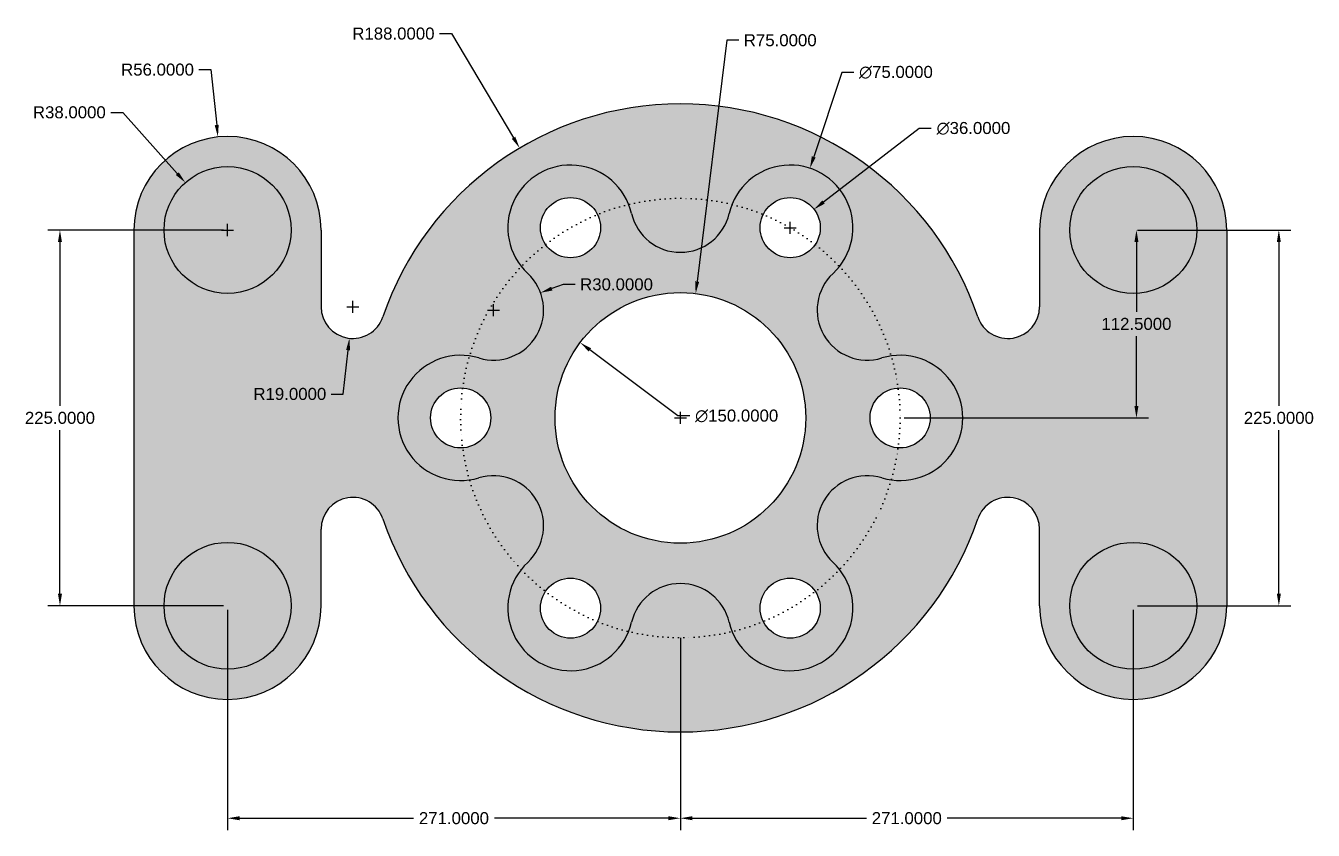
# Model space of a CAD drawing. Header units: millimetres. Extents: x 491 to 5097, y 346 to 928.
# Drawn here: x 1943 to 2714, y 392 to 874 of the extents above; entities that cross this region are included whole.
import ezdxf

# ---------------------------------------------------------------- set-up
doc = ezdxf.new("R2010")
doc.units = ezdxf.units.MM
doc.linetypes.add('ACAD_ISO07W100', pattern=[3, 0, -3])
doc.layers.add('dimension', color=160, linetype='Continuous')
doc.styles.get("Standard").update_dxf_attribs({"font": 'arial_0.ttf'})
doc.dimstyles.get("Standard").update_dxf_attribs({"dimscale": 40, "dimtxt": 0.18, "dimasz": 0.18, "dimexe": 0.18, "dimexo": 0.0625, "dimgap": 0.09, "dimtad": 0, "dimtih": 1, "dimtoh": 1, "dimdec": 4, "dimzin": 0, "dimdsep": 46, "dimtxsty": 'Standard', "dimcen": 0.09, "dimclrd": 5, "dimclre": 5, "dimclrt": 5, "dimadec": 0, "dimazin": 0, "dimtfac": 1, "dimtdec": 4, "dimtofl": 0, "dimtmove": 0, "dimatfit": 3, "dimfxl": 1, "dimtolj": 1, "dimtzin": 0, "dimarcsym": 0})

# ---------------------------------------------------------------- blocks, each defined once
blk = doc.blocks.new('*D104')
at = {"layer": 'Defpoints', "color": 0, "transparency": 16777216}
for p in [(2275.28, 683.87), (2395.16, 593.71)]:
    blk.add_point(p, dxfattribs=at)
at = {"layer": 'dimension', "color": 5, "lineweight": -2, "transparency": 16777216}
for p, q in [((2333.68, 639.95), (2281.04, 679.54)), ((2340.88, 639.95), (2333.68, 639.95))]:
    blk.add_line(p, q, dxfattribs=at)
at = {"layer": 'dimension', "color": 5, "transparency": 16777216}
blk.add_solid([(2281.76, 680.5), (2280.32, 678.58), (2275.28, 683.87)], dxfattribs=at)
at = {"layer": 'dimension', "color": 5, "transparency": 16777216, "insert": (2368.92, 639.95), "char_height": 7.2, "attachment_point": 5}
blk.add_mtext('\\A1;∅150.0000', dxfattribs=at)
blk = doc.blocks.new('*D105')
at = {"layer": 'Defpoints', "color": 0, "transparency": 16777216}
for p in [(2415.23, 763.66), (2386.71, 741.69)]:
    blk.add_point(p, dxfattribs=at)
at = {"layer": 'dimension', "color": 5, "lineweight": -2, "transparency": 16777216}
for p, q in [((2478.17, 812.13), (2420.94, 768.05)), ((2485.37, 812.13), (2478.17, 812.13)), ((2400.97, 749.07), (2400.97, 756.27)), ((2397.37, 752.67), (2404.57, 752.67))]:
    blk.add_line(p, q, dxfattribs=at)
at = {"layer": 'dimension', "color": 5, "transparency": 16777216}
blk.add_solid([(2420.21, 769), (2421.67, 767.1), (2415.23, 763.66)], dxfattribs=at)
at = {"layer": 'dimension', "color": 5, "transparency": 16777216, "insert": (2510.62, 812.13), "char_height": 7.2, "attachment_point": 5}
blk.add_mtext('\\A1;∅36.0000', dxfattribs=at)
blk = doc.blocks.new('*D106')
at = {"layer": 'Defpoints', "color": 0, "transparency": 16777216}
for p in [(2344.37, 713.23), (2335.22, 638.79)]:
    blk.add_point(p, dxfattribs=at)
at = {"layer": 'dimension', "color": 5, "lineweight": -2, "transparency": 16777216}
for p, q in [((2363.01, 864.87), (2345.25, 720.38)), ((2370.21, 864.87), (2363.01, 864.87)), ((2335.22, 635.19), (2335.22, 642.39)), ((2331.62, 638.79), (2338.82, 638.79))]:
    blk.add_line(p, q, dxfattribs=at)
at = {"layer": 'dimension', "color": 5, "transparency": 16777216}
blk.add_solid([(2344.06, 720.53), (2346.44, 720.23), (2344.37, 713.23)], dxfattribs=at)
at = {"layer": 'dimension', "color": 5, "transparency": 16777216, "insert": (2394.98, 864.87), "char_height": 7.2, "attachment_point": 5}
blk.add_mtext('\\A1;R75.0000', dxfattribs=at)
blk = doc.blocks.new('*D107')
at = {"layer": 'Defpoints', "color": 0, "transparency": 16777216}
for p in [(2412.77, 788.27), (2389.18, 717.08)]:
    blk.add_point(p, dxfattribs=at)
at = {"layer": 'dimension', "color": 5, "lineweight": -2, "transparency": 16777216}
for p, q in [((2431.79, 845.69), (2415.03, 795.11)), ((2438.99, 845.69), (2431.79, 845.69)), ((2400.97, 749.07), (2400.97, 756.27)), ((2397.37, 752.67), (2404.57, 752.67))]:
    blk.add_line(p, q, dxfattribs=at)
at = {"layer": 'dimension', "color": 5, "transparency": 16777216}
blk.add_solid([(2413.89, 795.48), (2416.17, 794.73), (2412.77, 788.27)], dxfattribs=at)
at = {"layer": 'dimension', "color": 5, "transparency": 16777216, "insert": (2464.23, 845.69), "char_height": 7.2, "attachment_point": 5}
blk.add_mtext('\\A1;∅75.0000', dxfattribs=at)
blk = doc.blocks.new('*D108')
at = {"layer": 'Defpoints', "color": 0, "transparency": 16777216}
for p in [(2239.06, 800.33), (2335.22, 638.79)]:
    blk.add_point(p, dxfattribs=at)
at = {"layer": 'dimension', "color": 5, "lineweight": -2, "transparency": 16777216}
for p, q in [((2191.06, 868.86), (2198.26, 868.86)), ((2198.26, 868.86), (2235.37, 806.52)), ((2335.22, 635.19), (2335.22, 642.39)), ((2331.62, 638.79), (2338.82, 638.79))]:
    blk.add_line(p, q, dxfattribs=at)
at = {"layer": 'dimension', "color": 5, "transparency": 16777216}
blk.add_solid([(2236.4, 807.14), (2234.34, 805.91), (2239.06, 800.33)], dxfattribs=at)
at = {"layer": 'dimension', "color": 5, "transparency": 16777216, "insert": (2163.49, 868.86), "char_height": 7.2, "attachment_point": 5}
blk.add_mtext('\\A1;R188.0000', dxfattribs=at)
blk = doc.blocks.new('*D109')
at = {"layer": 'Defpoints', "color": 0, "transparency": 16777216}
for p in [(2251.53, 713.72), (2223.37, 703.37)]:
    blk.add_point(p, dxfattribs=at)
at = {"layer": 'dimension', "color": 5, "lineweight": -2, "transparency": 16777216}
for p, q in [((2265.05, 718.7), (2258.29, 716.21)), ((2272.25, 718.7), (2265.05, 718.7)), ((2219.77, 703.37), (2226.97, 703.37)), ((2223.37, 699.77), (2223.37, 706.97))]:
    blk.add_line(p, q, dxfattribs=at)
at = {"layer": 'dimension', "color": 5, "transparency": 16777216}
blk.add_solid([(2257.87, 717.34), (2258.7, 715.08), (2251.53, 713.72)], dxfattribs=at)
at = {"layer": 'dimension', "color": 5, "transparency": 16777216, "insert": (2297.02, 718.7), "char_height": 7.2, "attachment_point": 5}
blk.add_mtext('\\A1;R30.0000', dxfattribs=at)
blk = doc.blocks.new('*D110')
at = {"layer": 'Defpoints', "color": 0, "transparency": 16777216}
for p in [(2139.22, 705.37), (2137.15, 686.49)]:
    blk.add_point(p, dxfattribs=at)
at = {"layer": 'dimension', "color": 5, "lineweight": -2, "transparency": 16777216}
for p, q in [((2139.22, 701.77), (2139.22, 708.97)), ((2135.62, 705.37), (2142.82, 705.37)), ((2133.48, 653.1), (2136.36, 679.33)), ((2126.28, 653.1), (2133.48, 653.1))]:
    blk.add_line(p, q, dxfattribs=at)
at = {"layer": 'dimension', "color": 5, "transparency": 16777216}
blk.add_solid([(2135.17, 679.46), (2137.56, 679.2), (2137.15, 686.49)], dxfattribs=at)
at = {"layer": 'dimension', "color": 5, "transparency": 16777216, "insert": (2101.51, 653.1), "char_height": 7.2, "attachment_point": 5}
blk.add_mtext('\\A1;R19.0000', dxfattribs=at)
blk = doc.blocks.new('*D97')
at = {"layer": 'Defpoints', "color": 0, "transparency": 16777216}
for p in [(2058.47, 807), (2064.22, 751.29)]:
    blk.add_point(p, dxfattribs=at)
at = {"layer": 'dimension', "color": 5, "lineweight": -2, "transparency": 16777216}
for p, q in [((2047.11, 847.29), (2054.31, 847.29)), ((2054.31, 847.29), (2057.73, 814.16)), ((2060.62, 751.29), (2067.82, 751.29)), ((2064.22, 747.69), (2064.22, 754.89))]:
    blk.add_line(p, q, dxfattribs=at)
at = {"layer": 'dimension', "color": 5, "transparency": 16777216}
blk.add_solid([(2058.92, 814.28), (2056.54, 814.03), (2058.47, 807)], dxfattribs=at)
at = {"layer": 'dimension', "color": 5, "transparency": 16777216, "insert": (2022.33, 847.29), "char_height": 7.2, "attachment_point": 5}
blk.add_mtext('\\A1;R56.0000', dxfattribs=at)
blk = doc.blocks.new('*D98')
at = {"layer": 'Defpoints', "color": 0, "transparency": 16777216}
for p in [(2038.96, 779.67), (2064.22, 751.29)]:
    blk.add_point(p, dxfattribs=at)
at = {"layer": 'dimension', "color": 5, "lineweight": -2, "transparency": 16777216}
for p, q in [((1994.32, 821.72), (2001.52, 821.72)), ((2001.52, 821.72), (2034.17, 785.05)), ((2060.62, 751.29), (2067.82, 751.29)), ((2064.22, 747.69), (2064.22, 754.89))]:
    blk.add_line(p, q, dxfattribs=at)
at = {"layer": 'dimension', "color": 5, "transparency": 16777216}
blk.add_solid([(2035.06, 785.85), (2033.27, 784.25), (2038.96, 779.67)], dxfattribs=at)
at = {"layer": 'dimension', "color": 5, "transparency": 16777216, "insert": (1969.55, 821.72), "char_height": 7.2, "attachment_point": 5}
blk.add_mtext('\\A1;R38.0000', dxfattribs=at)
blk = doc.blocks.new('*D99')
at = {"layer": 'Defpoints', "color": 0, "transparency": 16777216}
for p in [(2064.22, 751.29), (1963.94, 526.29), (2064.22, 526.29)]:
    blk.add_point(p, dxfattribs=at)
at = {"layer": 'dimension', "color": 5, "lineweight": -2, "transparency": 16777216}
for p, q in [((2061.72, 751.29), (1956.74, 751.29)), ((1963.94, 744.09), (1963.94, 646.07)), ((1963.94, 533.49), (1963.94, 631.52)), ((2061.72, 526.29), (1956.74, 526.29))]:
    blk.add_line(p, q, dxfattribs=at)
at = {"layer": 'dimension', "color": 5, "transparency": 16777216}
for points in [[(1962.74, 744.09), (1965.14, 744.09), (1963.94, 751.29)], [(1962.74, 533.49), (1965.14, 533.49), (1963.94, 526.29)]]:
    blk.add_solid(points, dxfattribs=at)
at = {"layer": 'dimension', "color": 5, "transparency": 16777216, "insert": (1963.94, 638.79), "char_height": 7.2, "attachment_point": 5}
blk.add_mtext('\\A1;225.0000', dxfattribs=at)
blk = doc.blocks.new('*D100')
at = {"layer": 'Defpoints', "color": 0, "transparency": 16777216}
for p in [(2606.22, 751.29), (2608.15, 751.29), (2466.72, 638.79)]:
    blk.add_point(p, dxfattribs=at)
at = {"layer": 'dimension', "color": 5, "lineweight": -2, "transparency": 16777216}
for p, q in [((2608.72, 751.29), (2615.35, 751.29)), ((2608.15, 744.09), (2608.15, 702.32)), ((2608.15, 645.99), (2608.15, 687.77)), ((2469.22, 638.79), (2615.35, 638.79))]:
    blk.add_line(p, q, dxfattribs=at)
at = {"layer": 'dimension', "color": 5, "transparency": 16777216}
for points in [[(2606.95, 744.09), (2609.35, 744.09), (2608.15, 751.29)], [(2606.95, 645.99), (2609.35, 645.99), (2608.15, 638.79)]]:
    blk.add_solid(points, dxfattribs=at)
at = {"layer": 'dimension', "color": 5, "transparency": 16777216, "insert": (2608.15, 695.04), "char_height": 7.2, "attachment_point": 5}
blk.add_mtext('\\A1;112.5000', dxfattribs=at)
blk = doc.blocks.new('*D101')
at = {"layer": 'Defpoints', "color": 0, "transparency": 16777216}
for p in [(2606.22, 751.29), (2606.22, 526.29), (2693.38, 526.29)]:
    blk.add_point(p, dxfattribs=at)
at = {"layer": 'dimension', "color": 5, "lineweight": -2, "transparency": 16777216}
for p, q in [((2608.72, 751.29), (2700.58, 751.29)), ((2693.38, 744.09), (2693.38, 646.07)), ((2693.38, 533.49), (2693.38, 631.52)), ((2608.72, 526.29), (2700.58, 526.29))]:
    blk.add_line(p, q, dxfattribs=at)
at = {"layer": 'dimension', "color": 5, "transparency": 16777216}
for points in [[(2692.18, 744.09), (2694.58, 744.09), (2693.38, 751.29)], [(2692.18, 533.49), (2694.58, 533.49), (2693.38, 526.29)]]:
    blk.add_solid(points, dxfattribs=at)
at = {"layer": 'dimension', "color": 5, "transparency": 16777216, "insert": (2693.38, 638.79), "char_height": 7.2, "attachment_point": 5}
blk.add_mtext('\\A1;225.0000', dxfattribs=at)
blk = doc.blocks.new('*D102')
at = {"layer": 'Defpoints', "color": 0, "transparency": 16777216}
for p in [(2064.22, 526.29), (2335.22, 509.64), (2335.22, 399.12)]:
    blk.add_point(p, dxfattribs=at)
at = {"layer": 'dimension', "color": 5, "lineweight": -2, "transparency": 16777216}
for p, q in [((2064.22, 523.79), (2064.22, 391.92)), ((2335.22, 507.14), (2335.22, 391.92)), ((2071.42, 399.12), (2175.54, 399.12)), ((2328.02, 399.12), (2223.91, 399.12))]:
    blk.add_line(p, q, dxfattribs=at)
at = {"layer": 'dimension', "color": 5, "transparency": 16777216}
for points in [[(2071.42, 400.32), (2071.42, 397.92), (2064.22, 399.12)], [(2328.02, 400.32), (2328.02, 397.92), (2335.22, 399.12)]]:
    blk.add_solid(points, dxfattribs=at)
at = {"layer": 'dimension', "color": 5, "transparency": 16777216, "insert": (2199.72, 399.12), "char_height": 7.2, "attachment_point": 5}
blk.add_mtext('\\A1;271.0000', dxfattribs=at)
blk = doc.blocks.new('*D103')
at = {"layer": 'Defpoints', "color": 0, "transparency": 16777216}
for p in [(2606.22, 526.29), (2335.22, 509.64), (2606.22, 399.12)]:
    blk.add_point(p, dxfattribs=at)
at = {"layer": 'dimension', "color": 5, "lineweight": -2, "transparency": 16777216}
for p, q in [((2606.22, 523.79), (2606.22, 391.92)), ((2335.22, 507.14), (2335.22, 391.92)), ((2342.42, 399.12), (2446.54, 399.12)), ((2599.02, 399.12), (2494.91, 399.12))]:
    blk.add_line(p, q, dxfattribs=at)
at = {"layer": 'dimension', "color": 5, "transparency": 16777216}
for points in [[(2342.42, 400.32), (2342.42, 397.92), (2335.22, 399.12)], [(2599.02, 400.32), (2599.02, 397.92), (2606.22, 399.12)]]:
    blk.add_solid(points, dxfattribs=at)
at = {"layer": 'dimension', "color": 5, "transparency": 16777216, "insert": (2470.72, 399.12), "char_height": 7.2, "attachment_point": 5}
blk.add_mtext('\\A1;271.0000', dxfattribs=at)

msp = doc.modelspace()

# ---------------------------------------------------------------- hatches: boundary and pattern name
h = msp.add_hatch(color=256)
h.dxf.hatch_style = 1
h.set_gradient(color1=(122, 175, 223), color2=(173, 221, 247), tint=1, name='SPHERICAL')
h.paths.add_polyline_path([(2157.21412, 699.26211, -0.848342915), (2120.22378, 705.37339), (2120.22378, 751.29261, 1), (2008.22378, 751.29261), (2008.22378, 526.29261, 1), (2120.22378, 526.29261), (2120.22378, 572.21183, -0.848342915), (2157.21412, 578.32311, 0.716424602), (2513.23344, 578.32311, -0.848342915), (2550.22378, 572.21183), (2550.22378, 526.29261, 1), (2662.22378, 526.29261), (2662.22378, 751.29261, 1), (2550.22378, 751.29261), (2550.22378, 705.37339, -0.848342915), (2513.23344, 699.26211, 0.716424602)])
h.paths.add_polyline_path([(2366.15617, 766.60277, -1.154380455), (2430.44443, 729.48593, -0.119287234), (2461.37682, 675.90945, -1.154380455), (2461.37682, 601.67577, -0.119287234), (2430.44443, 548.09929, -1.154380455), (2366.15617, 510.98245, -0.119287234), (2304.29139, 510.98245, -1.154380455), (2240.00313, 548.09929, -0.119287234), (2209.07074, 601.67577, -1.154380455), (2209.07074, 675.90945, -0.119287234), (2240.00313, 729.48593, -1.154380455), (2304.29139, 766.60277, -0.119287234)], flags=16)
h.paths.add_polyline_path([(2287.47378, 752.67495, -1), (2251.47378, 752.67495, -1)], flags=0)
h.paths.add_polyline_path([(2418.97378, 752.67495, -1), (2382.97378, 752.67495, -1)], flags=0)
h.paths.add_polyline_path([(2410.22378, 638.79261, -1), (2260.22378, 638.79261, -1)], flags=0)
h.paths.add_polyline_path([(2221.72378, 638.79261, -1), (2185.72378, 638.79261, -1)], flags=0)
h.paths.add_polyline_path([(2484.72378, 638.79261, -1), (2448.72378, 638.79261, -1)], flags=0)
h.paths.add_polyline_path([(2102.22378, 751.29261, -1), (2026.22378, 751.29261, -1)], flags=16)
h.paths.add_polyline_path([(2644.22378, 751.29261, -1), (2568.22378, 751.29261, -1)], flags=16)
h.paths.add_polyline_path([(2287.47378, 524.91027, -1), (2251.47378, 524.91027, -1)], flags=0)
h.paths.add_polyline_path([(2418.97378, 524.91027, -1), (2382.97378, 524.91027, -1)], flags=0)
h.paths.add_polyline_path([(2102.22378, 526.29261, -1), (2026.22378, 526.29261, -1)], flags=16)
h.paths.add_polyline_path([(2644.22378, 526.29261, -1), (2568.22378, 526.29261, -1)], flags=16)
h = msp.add_hatch(color=256)
h.dxf.hatch_style = 1
h.set_gradient(color1=(205, 105, 40), color2=(255, 255, 0), tint=1, name='SPHERICAL')
h.paths.add_polyline_path([(2026.22378, 751.29261, 1), (2102.22378, 751.29261, 1)])
h = msp.add_hatch(color=256)
h.dxf.hatch_style = 1
h.set_gradient(color1=(205, 105, 40), color2=(255, 255, 0), tint=1, name='SPHERICAL')
h.paths.add_polyline_path([(2430.44443, 729.48593, 0.037306573), (2415.90971, 742.62916, -0.740471332), (2382.97378, 752.67495, -0.11426954), (2384.8059, 760.58696, 0.037306573), (2366.15617, 766.60277, 0.0380986), (2364.446, 761.15855, -0.794365353), (2306.00156, 761.15855, 0.0380986), (2304.29139, 766.60277, 0.037306573), (2285.64165, 760.58696, -0.11426954), (2287.47378, 752.67495, -0.740471332), (2254.53784, 742.62916, 0.037306573), (2240.00313, 729.48593, 0.0380986), (2243.86288, 725.28277, -0.794365353), (2214.64066, 674.66839, 0.0380986), (2209.07074, 675.90945, 0.037306573), (2204.95572, 656.7504, -0.394291314), (2221.72378, 638.79261, -0.394291314), (2204.95572, 620.83482, 0.037306573), (2209.07074, 601.67577, 0.0380986), (2214.64066, 602.91683, -0.794365353), (2243.86288, 552.30245, 0.0380986), (2240.00313, 548.09929, 0.037306573), (2254.53784, 534.95606, -0.740471332), (2287.47378, 524.91027, -0.11426954), (2285.64165, 516.99826, 0.037306573), (2304.29139, 510.98245, 0.0380986), (2306.00156, 516.42667, -0.794365353), (2364.446, 516.42667, 0.0380986), (2366.15617, 510.98245, 0.037306573), (2384.8059, 516.99826, -0.11426954), (2382.97378, 524.91027, -0.740471332), (2415.90971, 534.95606, 0.037306573), (2430.44443, 548.09929, 0.0380986), (2426.58468, 552.30245, -0.794365353), (2455.8069, 602.91683, 0.0380986), (2461.37682, 601.67577, 0.037306573), (2465.49184, 620.83482, -0.394291314), (2448.72378, 638.79261, -0.394291314), (2465.49184, 656.7504, 0.037306573), (2461.37682, 675.90945, 0.0380986), (2455.8069, 674.66839, -0.794365353), (2426.58468, 725.28277, 0.0380986)])
h.paths.add_polyline_path([(2410.22378, 638.79261, -1), (2260.22378, 638.79261, -1)], flags=16)
h.paths.add_polyline_path([(2240.00313, 729.48593, -0.037306573), (2254.53784, 742.62916, -0.149114015), (2251.47378, 752.67495, -0.794897848), (2285.64165, 760.58696, -0.037306573), (2304.29139, 766.60277, 1.154380455)])
h.paths.add_polyline_path([(2204.95572, 656.7504, -0.037306573), (2209.07074, 675.90945, 1.154380455), (2209.07074, 601.67577, -0.037306573), (2204.95572, 620.83482, -0.434420469), (2185.72378, 638.79261, -0.434420469)])
h.paths.add_polyline_path([(2251.47378, 524.91027, -0.149114015), (2254.53784, 534.95606, -0.037306573), (2240.00313, 548.09929, 1.154380455), (2304.29139, 510.98245, -0.037306573), (2285.64165, 516.99826, -0.794897848)])
h.paths.add_polyline_path([(2430.44443, 548.09929, -0.037306573), (2415.90971, 534.95606, -0.149114015), (2418.97378, 524.91027, -0.794897848), (2384.8059, 516.99826, -0.037306573), (2366.15617, 510.98245, 1.154380455)])
h.paths.add_polyline_path([(2461.37682, 675.90945, -0.037306573), (2465.49184, 656.7504, -0.434420469), (2484.72378, 638.79261, -0.434420469), (2465.49184, 620.83482, -0.037306573), (2461.37682, 601.67577, 1.154380455)])
h.paths.add_polyline_path([(2366.15617, 766.60277, -0.037306573), (2384.8059, 760.58696, -0.794897848), (2418.97378, 752.67495, -0.149114015), (2415.90971, 742.62916, -0.037306573), (2430.44443, 729.48593, 1.154380455)])
h = msp.add_hatch(color=256)
h.dxf.hatch_style = 1
h.set_gradient(color1=(205, 105, 40), color2=(255, 255, 0), tint=1, name='SPHERICAL')
h.paths.add_polyline_path([(2568.22378, 751.29261, 1), (2644.22378, 751.29261, 1)])
h = msp.add_hatch(color=256)
h.dxf.hatch_style = 1
h.set_gradient(color1=(173, 221, 247), color2=(173, 221, 247), tint=1, name='CURVED')
h.paths.add_polyline_path([(2243.86288, 725.28277, -0.0380986), (2240.00313, 729.48593, 0.119287234), (2209.07074, 675.90945, -0.0380986), (2214.64066, 674.66839, 0.794365353)])
h.paths.add_polyline_path([(2364.446, 761.15855, -0.0380986), (2366.15617, 766.60277, 0.119287234), (2304.29139, 766.60277, -0.0380986), (2306.00156, 761.15855, 0.794365353)])
h.paths.add_polyline_path([(2430.44443, 729.48593, -0.0380986), (2426.58468, 725.28277, 0.794365353), (2455.8069, 674.66839, -0.0380986), (2461.37682, 675.90945, 0.119287234)])
h.paths.add_polyline_path([(2461.37682, 601.67577, -0.0380986), (2455.8069, 602.91683, 0.794365353), (2426.58468, 552.30245, -0.0380986), (2430.44443, 548.09929, 0.119287234)])
h.paths.add_polyline_path([(2306.00156, 516.42667, -0.0380986), (2304.29139, 510.98245, 0.119287234), (2366.15617, 510.98245, -0.0380986), (2364.446, 516.42667, 0.794365353)])
h.paths.add_polyline_path([(2214.64066, 602.91683, -0.0380986), (2209.07074, 601.67577, 0.119287234), (2240.00313, 548.09929, -0.0380986), (2243.86288, 552.30245, 0.794365353)])
h = msp.add_hatch(color=256)
h.dxf.hatch_style = 1
h.set_gradient(color1=(205, 105, 40), color2=(255, 255, 0), tint=1, name='SPHERICAL')
h.paths.add_polyline_path([(2026.22378, 526.29261, 1), (2102.22378, 526.29261, 1)])
h = msp.add_hatch(color=256)
h.dxf.hatch_style = 1
h.set_gradient(color1=(205, 105, 40), color2=(255, 255, 0), tint=1, name='SPHERICAL')
h.paths.add_polyline_path([(2568.22378, 526.29261, 1), (2644.22378, 526.29261, 1)])

# ---------------------------------------------------------------- linework, layer by layer
for p, q in [((2008.22378, 751.29261), (2008.22378, 526.29261)), ((2120.22378, 751.29261), (2120.22378, 705.37339)), ((2550.22378, 751.29261), (2550.22378, 705.37339)), ((2662.22378, 751.29261), (2662.22378, 526.29261)), ((2120.22378, 526.29261), (2120.22378, 572.21183)), ((2550.22378, 526.29261), (2550.22378, 572.21183))]:
    msp.add_line(p, q)
for centre, radius in [((2064.22378, 751.29261), 38), ((2606.22378, 751.29261), 38), ((2269.47378, 752.67495), 18), ((2400.97378, 752.67495), 18), ((2335.22378, 638.79261), 75), ((2203.72378, 638.79261), 18), ((2466.72378, 638.79261), 18), ((2064.22378, 526.29261), 38), ((2606.22378, 526.29261), 38), ((2269.47378, 524.91027), 18), ((2400.97378, 524.91027), 18)]:
    msp.add_circle(centre, radius)
at = {"linetype": 'ACAD_ISO07W100'}
msp.add_circle((2335.22378, 638.79261), 131.5, dxfattribs=at)
for centre, radius, start, end in [((2335.22378, 638.79261), 188, 18.7625136, 161.2374864), ((2064.22378, 751.29261), 56, 0, 180), ((2606.22378, 751.29261), 56, 0, 180), ((2269.47378, 752.67495), 37.5, 13.07517622, 226.92482378), ((2400.97378, 752.67495), 37.5, 313.07517622, 166.92482378), ((2335.22378, 767.94543), 30, 193.07517622, 346.92482378), ((2223.37416, 703.36902), 30, 253.07517622, 46.92482378), ((2447.0734, 703.36902), 30, 133.07517622, 286.92482378), ((2139.22378, 705.37339), 19, 180, 341.2374864), ((2531.22378, 705.37339), 19, 198.7625136, 0), ((2203.72378, 638.79261), 37.5, 73.07517622, 286.92482378), ((2466.72378, 638.79261), 37.5, 253.07517622, 106.92482378), ((2223.37416, 574.2162), 30, 313.07517622, 106.92482378), ((2447.0734, 574.2162), 30, 73.07517622, 226.92482378), ((2139.22378, 572.21183), 19, 18.7625136, 180), ((2531.22378, 572.21183), 19, 0, 161.2374864), ((2335.22378, 638.79261), 188, 198.7625136, 341.2374864), ((2269.47378, 524.91027), 37.5, 133.07517622, 346.92482378), ((2400.97378, 524.91027), 37.5, 193.07517622, 46.92482378), ((2335.22378, 509.63979), 30, 13.07517622, 166.92482378), ((2064.22378, 526.29261), 56, 180, 0), ((2606.22378, 526.29261), 56, 180, 0)]:
    msp.add_arc(centre, radius, start, end)

# ---------------------------------------------------------------- dimensions: what is measured, and where the dimension line sits
at = {"layer": 'dimension'}
for center, mpoint, picture, middle in [((2335.22378, 638.79261), (2239.05677, 800.33488), '*D108', (2163.48851, 868.86455)), ((2335.22378, 638.79261), (2344.37217, 713.23256), '*D106', (2394.98287, 864.86893)), ((2064.22378, 751.29261), (2058.46933, 806.99617), '*D97', (2022.3318, 847.2882)), ((2064.22378, 751.29261), (2038.95521, 779.67393), '*D98', (1969.54877, 821.71624)), ((2139.22378, 705.37339), (2137.14905, 686.487), '*D110', (2101.50634, 653.10108))]:
    dim = msp.add_radius_dim(center=center, mpoint=mpoint, dimstyle='Standard', dxfattribs=at)
    dim.commit()
    dim.dimension.update_dxf_attribs({"geometry": picture, "text_midpoint": middle, "dimtype": 164})
for p1, p2, picture, middle in [((2389.1818, 717.07721), (2412.76576, 788.27269), '*D107', (2464.23225, 845.68995)), ((2386.71276, 741.69208), (2415.2348, 763.65782), '*D105', (2510.61733, 812.12675)), ((2395.16488, 593.71418), (2275.28268, 683.87103), '*D104', (2368.92477, 639.95276))]:
    dim = msp.add_diameter_dim_2p(p1=p1, p2=p2, dimstyle='Standard', dxfattribs=at)
    dim.commit()
    dim.dimension.update_dxf_attribs({"geometry": picture, "text_midpoint": middle, "dimtype": 163})
for base, p1, p2, picture, middle in [((1963.93603, 526.29261), (2064.22378, 751.29261), (2064.22378, 526.29261), '*D99', (1963.93603, 638.79261)), ((2608.14693, 751.29261), (2466.72378, 638.79261), (2606.22378, 751.29261), '*D100', (2608.14693, 695.04261)), ((2693.38475, 526.29261), (2606.22378, 751.29261), (2606.22378, 526.29261), '*D101', (2693.38475, 638.79261))]:
    dim = msp.add_linear_dim(base=base, p1=p1, p2=p2, angle=90, dimstyle='Standard', dxfattribs=at)
    dim.commit()
    dim.dimension.update_dxf_attribs({"geometry": picture, "text_midpoint": middle})
dim = msp.add_radius_dim(center=(2223.37416, 703.36902), mpoint=(2251.53021, 713.72454), dimstyle='Standard', dxfattribs=at)
dim.commit()
dim.dimension.update_dxf_attribs({"geometry": '*D109', "text_midpoint": (2297.02028, 718.69519)})
for base, p1, p2, picture, middle in [((2335.22378, 399.11594), (2064.22378, 526.29261), (2335.22378, 509.63979), '*D102', (2199.72378, 399.11594)), ((2606.22378, 399.11594), (2335.22378, 509.63979), (2606.22378, 526.29261), '*D103', (2470.72378, 399.11594))]:
    dim = msp.add_linear_dim(base=base, p1=p1, p2=p2, dimstyle='Standard', dxfattribs=at)
    dim.commit()
    dim.dimension.update_dxf_attribs({"geometry": picture, "text_midpoint": middle})

doc.saveas('drawing.dxf')
